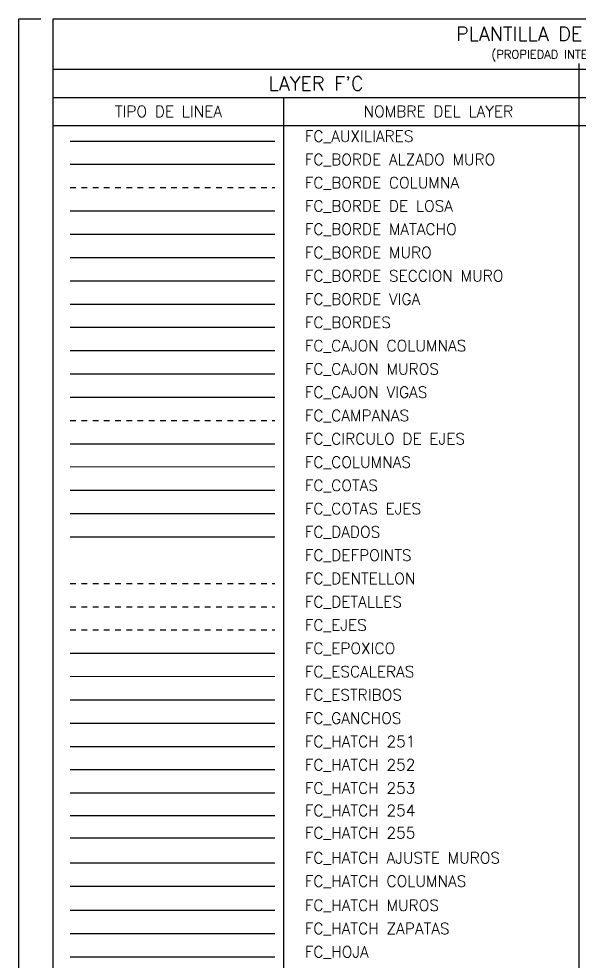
# Model space of a CAD drawing. Header units: millimetres. Extents: x -0.7 to 82.3, y -14.8 to 42.8.
# Drawn here: x -0.61 to 9.38, y 25.98 to 42.78 of the extents above; entities that cross this region are included whole.
import ezdxf
from ezdxf import colors
from ezdxf.entities.mleader import LeaderData, LeaderLine
from ezdxf.math import Vec2, Vec3

# ---------------------------------------------------------------- set-up
doc = ezdxf.new("R2010")
doc.units = ezdxf.units.MM
doc.header["$LTSCALE"] = 0.01
for name, pattern in [('DASHDOT', [1, 0.5, -0.25, 0, -0.25]), ('DASHED2', [0.375, 0.25, -0.125]), ('DOT', [6.35, 0, -6.35])]:
    doc.linetypes.add(name, pattern=pattern)
for name, color, linetype in [('FC_AUXILIARES', 1, 'Continuous'), ('FC_BORDE COLUMNA', 6, 'DASHED2'), ('FC_BORDE LOSA', 4, 'Continuous'), ('FC_BORDE MATACHO', 5, 'Continuous'), ('FC_BORDE VIGA', 4, 'Continuous'), ('FC_BORDES', 4, 'Continuous'), ('FC_CAMPANAS', 3, 'DASHED2'), ('FC_CIRCULO DE EJES', 3, 'Continuous'), ('FC_COTAS', 1, 'Continuous'), ('FC_COTAS EJES', 1, 'Continuous'), ('FC_DADOS', 5, 'Continuous'), ('FC_DENTELLON', 3, 'DASHED2'), ('FC_DETALLES', 5, 'DOT'), ('FC_EJES', 1, 'DASHDOT'), ('FC_EPOXICO', 12, 'Continuous'), ('FC_ESTRIBOS', 3, 'Continuous'), ('FC_GANCHOS', 4, 'Continuous'), ('FC_HATCH 251', 251, 'Continuous'), ('FC_HATCH 252', 252, 'Continuous'), ('FC_HATCH 253', 253, 'Continuous'), ('FC_HATCH 254', 254, 'Continuous'), ('FC_HATCH 255', 255, 'Continuous'), ('FC_HATCH AJUSTE MUROS', 253, 'Continuous'), ('FC_HATCH COLUMNAS', 253, 'Continuous'), ('FC_HATCH MUROS', 253, 'Continuous'), ('FC_HATCH ZAPATAS', 254, 'Continuous'), ('FC_R-140', 2, 'Continuous'), ('FC_R-80', 11, 'Continuous')]:
    doc.layers.add(name, color=color, linetype=linetype)
for name, color, linetype, plot in [('FC_BORDE ALZADO MURO', 230, 'Continuous', False), ('FC_BORDE MUROS', 250, 'Continuous', False), ('FC_BORDE SECCION MURO', 230, 'Continuous', False), ('FC_CAJON COLUMNAS', 230, 'Continuous', False), ('FC_CAJON MUROS', 230, 'Continuous', False), ('FC_CAJON VIGAS', 230, 'Continuous', False), ('FC_HOJA', 230, 'Continuous', False), ('FC_TEXTO NO IMPRIMIR', 252, 'Continuous', False)]:
    doc.layers.add(name, color=color, linetype=linetype, plot=plot)
doc.layers.add('FC_COLUMNAS', color=5, linetype='Continuous', lineweight=15)
doc.layers.add('FC_ESCALERAS', color=253, linetype='Continuous', lineweight=18)
doc.styles.add('FC_TEXT1', font='romans.shx')

msp = doc.modelspace()

# ---------------------------------------------------------------- linework, layer by layer
at = {"layer": 'FC_AUXILIARES'}
msp.add_lwpolyline([(0.3078, 40.6042), (3.9502, 40.6042)], dxfattribs=at)
at = {"layer": 'FC_BORDE ALZADO MURO'}
msp.add_lwpolyline([(0.3078, 40.1892), (3.9502, 40.1892)], dxfattribs=at)
at = {"layer": 'FC_BORDE COLUMNA', "ltscale": 0.6}
msp.add_lwpolyline([(0.3078, 39.7742), (3.9502, 39.7742)], dxfattribs=at)
at = {"layer": 'FC_BORDE LOSA'}
msp.add_lwpolyline([(0.3078, 39.3592), (3.9502, 39.3592)], dxfattribs=at)
at = {"layer": 'FC_BORDE MATACHO'}
msp.add_lwpolyline([(0.3078, 38.9442), (3.9502, 38.9442)], dxfattribs=at)
at = {"layer": 'FC_BORDE MUROS'}
msp.add_lwpolyline([(0.3078, 38.5291), (3.9502, 38.5291)], dxfattribs=at)
at = {"layer": 'FC_BORDE SECCION MURO'}
msp.add_lwpolyline([(0.3078, 38.1141), (3.9502, 38.1141)], dxfattribs=at)
at = {"layer": 'FC_BORDE VIGA'}
msp.add_lwpolyline([(0.3078, 37.6991), (3.9502, 37.6991)], dxfattribs=at)
at = {"layer": 'FC_BORDES', "ltscale": 1.5}
msp.add_lwpolyline([(0, 42.7823), (20.1371, 42.7823), (20.1371, 0), (0, 0)], close=True, dxfattribs=at)
for points in [[(0, 41.8823), (20.1371, 41.8823)], [(9.3753, 0.1067), (9.3753, 41.989)], [(0, 41.3823), (20.1371, 41.3823)], [(4.1142, 10.9694), (4.1142, 41.3823)], [(0, 40.8823), (20.1371, 40.8823)]]:
    msp.add_lwpolyline(points, dxfattribs=at)
at = {"layer": 'FC_BORDES'}
msp.add_lwpolyline([(0.3078, 37.2841), (3.9502, 37.2841)], dxfattribs=at)
at = {"layer": 'FC_CAJON COLUMNAS'}
msp.add_lwpolyline([(0.3078, 36.8691), (3.9502, 36.8691)], dxfattribs=at)
at = {"layer": 'FC_CAJON MUROS'}
msp.add_lwpolyline([(0.3078, 36.4541), (3.9502, 36.4541)], dxfattribs=at)
at = {"layer": 'FC_CAJON VIGAS'}
msp.add_lwpolyline([(0.3078, 36.039), (3.9502, 36.039)], dxfattribs=at)
at = {"layer": 'FC_CAMPANAS', "ltscale": 0.6}
msp.add_lwpolyline([(0.3078, 35.624), (3.9502, 35.624)], dxfattribs=at)
at = {"layer": 'FC_CIRCULO DE EJES'}
msp.add_lwpolyline([(0.3078, 35.209), (3.9502, 35.209)], dxfattribs=at)
at = {"layer": 'FC_COLUMNAS'}
msp.add_lwpolyline([(0.3078, 34.794), (3.9502, 34.794)], dxfattribs=at)
at = {"layer": 'FC_COTAS'}
msp.add_lwpolyline([(0.3078, 34.3789), (3.9502, 34.3789)], dxfattribs=at)
at = {"layer": 'FC_COTAS EJES'}
msp.add_lwpolyline([(0.3078, 33.9639), (3.9502, 33.9639)], dxfattribs=at)
at = {"layer": 'FC_DADOS'}
msp.add_lwpolyline([(0.3078, 33.5489), (3.9502, 33.5489)], dxfattribs=at)
at = {"layer": 'FC_DENTELLON', "ltscale": 0.6}
msp.add_lwpolyline([(0.3078, 32.7189), (3.9502, 32.7189)], dxfattribs=at)
at = {"layer": 'FC_DETALLES', "ltscale": 0.03}
msp.add_lwpolyline([(0.3078, 32.3038), (3.9502, 32.3038)], dxfattribs=at)
at = {"layer": 'FC_EJES', "ltscale": 0.6}
msp.add_lwpolyline([(0.3078, 31.8888), (3.9502, 31.8888)], dxfattribs=at)
at = {"layer": 'FC_EPOXICO'}
msp.add_lwpolyline([(0.3078, 31.4738), (3.9502, 31.4738)], dxfattribs=at)
at = {"layer": 'FC_ESCALERAS'}
msp.add_lwpolyline([(0.3078, 31.0588), (3.9502, 31.0588)], dxfattribs=at)
at = {"layer": 'FC_ESTRIBOS'}
msp.add_lwpolyline([(0.3078, 30.6438), (3.9502, 30.6438)], dxfattribs=at)
at = {"layer": 'FC_GANCHOS'}
msp.add_lwpolyline([(0.3078, 30.2287), (3.9502, 30.2287)], dxfattribs=at)
at = {"layer": 'FC_HATCH 251'}
msp.add_lwpolyline([(0.3078, 29.8137), (3.9502, 29.8137)], dxfattribs=at)
at = {"layer": 'FC_HATCH 252'}
msp.add_lwpolyline([(0.3078, 29.3987), (3.9502, 29.3987)], dxfattribs=at)
at = {"layer": 'FC_HATCH 253'}
msp.add_lwpolyline([(0.3078, 28.9837), (3.9502, 28.9837)], dxfattribs=at)
at = {"layer": 'FC_HATCH 254'}
msp.add_lwpolyline([(0.3078, 28.5837), (3.9502, 28.5837)], dxfattribs=at)
at = {"layer": 'FC_HATCH 255'}
msp.add_lwpolyline([(0.3078, 28.1837), (3.9502, 28.1837)], dxfattribs=at)
at = {"layer": 'FC_HATCH AJUSTE MUROS'}
msp.add_lwpolyline([(0.3078, 27.7386), (3.9502, 27.7386)], dxfattribs=at)
at = {"layer": 'FC_HATCH COLUMNAS'}
msp.add_lwpolyline([(0.3078, 27.3236), (3.9502, 27.3236)], dxfattribs=at)
at = {"layer": 'FC_HATCH MUROS'}
msp.add_lwpolyline([(0.3078, 26.8935), (3.9502, 26.8935)], dxfattribs=at)
at = {"layer": 'FC_HATCH ZAPATAS'}
msp.add_lwpolyline([(0.3078, 26.4785), (3.9502, 26.4785)], dxfattribs=at)
at = {"layer": 'FC_HOJA'}
msp.add_lwpolyline([(0.3078, 26.0635), (3.9502, 26.0635)], dxfattribs=at)
at = {"layer": 'FC_TEXTO NO IMPRIMIR'}
msp.add_lwpolyline([(-0.6087, 25.6261), (-0.6087, 42.7823), (-0.2145, 42.7823)], dxfattribs=at)

# ---------------------------------------------------------------- texts
at = {"layer": 'FC_R-140', "insert": (10.0685, 42.3323), "char_height": 0.25, "width": 6.657262, "attachment_point": 5, "style": 'FC_TEXT1'}
msp.add_mtext("PLANTILLA DE DIBUJO F'C_METROS\\P{\\H0.6x;(PROPIEDAD INTELECTUAL DE EFE PRIMA CE)}", dxfattribs=at)
at = {"layer": 'FC_R-140', "insert": (4.6876, 41.6323), "char_height": 0.25, "attachment_point": 5, "style": 'FC_TEXT1'}
msp.add_mtext("LAYER F'C", dxfattribs=at)
at = {"layer": 'FC_R-80', "char_height": 0.2, "style": 'FC_TEXT1'}
for s, insert, attachment_point in [('TIPO DE LINEA', (2.0571, 41.1323), 5), ('NOMBRE DEL LAYER', (6.8667, 41.1323), 5), ('FC_AUXILIARES', (4.4857, 40.5725), 7), ('FC_BORDE ALZADO MURO', (4.4857, 40.1575), 7), ('FC_BORDE DE LOSA', (4.4857, 39.3275), 7), ('FC_BORDE MATACHO', (4.4857, 38.9125), 7), ('FC_BORDE MURO', (4.4857, 38.4974), 7), ('FC_BORDE SECCION MURO', (4.4857, 38.0824), 7), ('FC_BORDE VIGA', (4.4857, 37.6674), 7), ('FC_BORDES', (4.4857, 37.2524), 7), ('FC_CAJON COLUMNAS', (4.4857, 36.8374), 7), ('FC_CAJON MUROS', (4.4857, 36.4223), 7), ('FC_CAJON VIGAS', (4.4857, 36.0073), 7), ('FC_CAMPANAS', (4.4857, 35.5923), 7), ('FC_CIRCULO DE EJES', (4.4857, 35.1773), 7), ('FC_COLUMNAS', (4.4857, 34.7623), 7), ('FC_COTAS', (4.4857, 34.3472), 7), ('FC_COTAS EJES', (4.4857, 33.9322), 7), ('FC_DADOS', (4.4857, 33.5172), 7), ('FC_DEFPOINTS', (4.4857, 33.1022), 7), ('FC_DENTELLON', (4.4857, 32.6872), 7), ('FC_DETALLES', (4.4857, 32.2721), 7), ('FC_EJES', (4.4857, 31.8571), 7), ('FC_EPOXICO', (4.4857, 31.4421), 7), ('FC_ESCALERAS', (4.4857, 31.0271), 7), ('FC_ESTRIBOS', (4.4857, 30.6121), 7), ('FC_GANCHOS', (4.4857, 30.197), 7), ('FC_HATCH 251', (4.4857, 29.782), 7), ('FC_HATCH 252', (4.4857, 29.367), 7), ('FC_HATCH 254', (4.4857, 28.552), 7), ('FC_HATCH 255', (4.4857, 28.152), 7), ('FC_HATCH AJUSTE MUROS', (4.4857, 27.7069), 7), ('FC_HATCH COLUMNAS', (4.4857, 27.2919), 7), ('FC_HATCH MUROS', (4.4857, 26.8618), 7), ('FC_HATCH ZAPATAS', (4.4857, 26.4468), 7), ('FC_HOJA', (4.4857, 26.0318), 7)]:
    msp.add_mtext(s, dxfattribs=dict(at, insert=insert, attachment_point=attachment_point))
at = {"layer": 'FC_R-80', "char_height": 0.2, "attachment_point": 7, "style": 'FC_TEXT1'}
for s, insert, width in [('FC_BORDE COLUMNA', (4.4857, 39.7425), 3.173429), ('FC_HATCH 253', (4.4857, 28.952), 2.287714)]:
    msp.add_mtext(s, dxfattribs=dict(at, insert=insert, width=width))

# ---------------------------------------------------------------- leaders
at = {"layer": 'FC_COTAS', "ltscale": 0.9}
ml = msp.add_multileader_mtext('Standard', dxfattribs=at)
ml.set_content('\\pxi-4,l4,qr,t6;Muro^I^I', color=11, style='FC_TEXT1')
ml.set_leader_properties(color=256)
ml.build(insert=Vec2(0, 0))
ml.multileader.update_dxf_attribs({"text_left_attachment_type": 6, "text_right_attachment_type": 6, "dogleg_length": 0.008, "arrow_head_size": 0.05, "scale": 25})
ctx = ml.context
ctx.base_point, ctx.scale, ctx.char_height, ctx.arrow_head_size, ctx.landing_gap_size, ctx.plane_origin = Vec3(15.8009, 31.5472), 25, 0.05, 0.05, 0.025, Vec3(9.1901, 29.8145)
ctx.left_attachment, ctx.right_attachment, ctx.text_align_type = 6, 6, 2
notes = []
notes.append((ctx, [(0, (1, 1, 0), (15.6516, 31.5472), (1, 0), 0.1493, [(0, [(15.4141, 31.5472)], 0, [])])]))
ctx.mtext.insert, ctx.mtext.width, ctx.mtext.alignment, ctx.mtext.flow_direction = Vec3(16.1259, 31.6072), 0.310024, 3, 5
for ctx, leaders in notes:
    for number, flags, end, landing, length, lines in leaders:
        leader = LeaderData()
        leader.index, (leader.has_last_leader_line, leader.has_dogleg_vector, leader.attachment_direction) = number, flags
        leader.last_leader_point, leader.dogleg_vector, leader.dogleg_length = Vec3(end), Vec3(landing), length
        for number, points, colour, breaks in lines:
            line = LeaderLine()
            line.index, line.vertices, line.color, line.breaks = number, Vec3.list(points), colors.encode_raw_color(colour), breaks
            leader.lines.append(line)
        ctx.leaders.append(leader)

doc.saveas('drawing.dxf')
